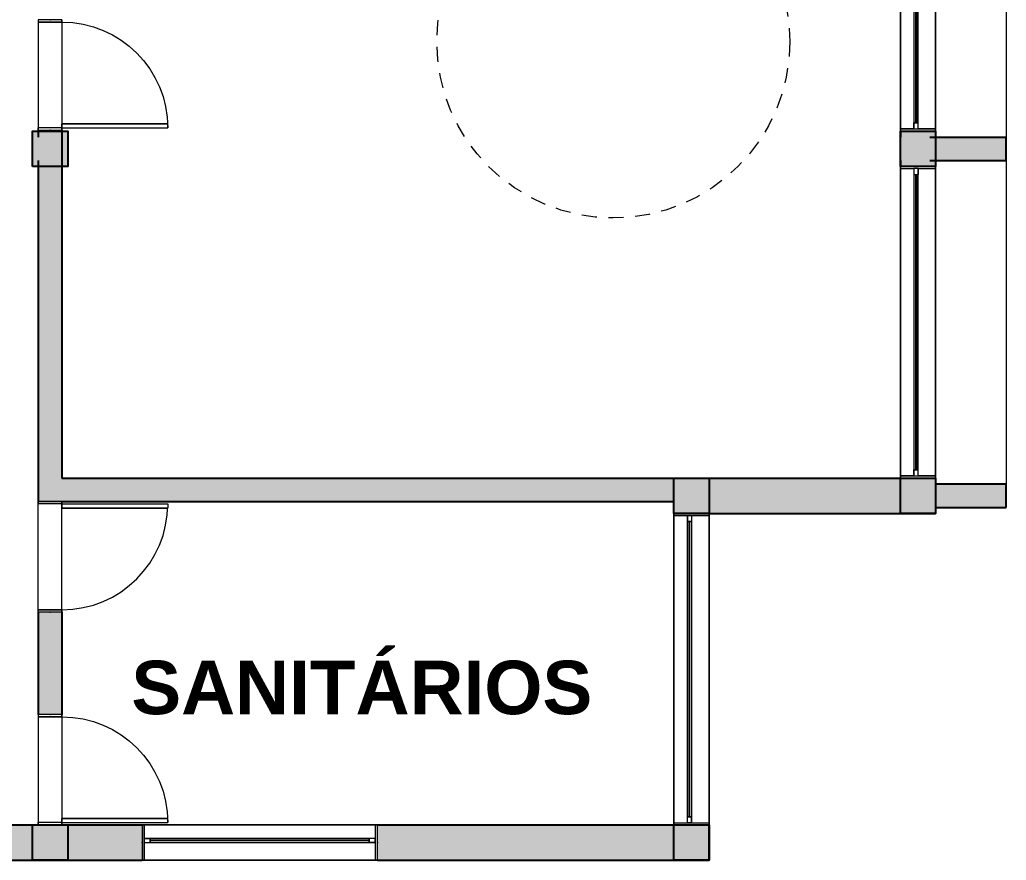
# Model space of a CAD drawing. Header units: metres. Extents: x 512 to 829, y -209 to 245.
# Drawn here: x 769.43 to 777.81, y -45.47 to -38.32 of the extents above; entities that cross this region are included whole.
import ezdxf

# ---------------------------------------------------------------- set-up
doc = ezdxf.new("R2010")
doc.units = ezdxf.units.M
doc.header["$LTSCALE"] = 0.508
doc.set_wipeout_variables(frame=1)
doc.header["$PDSIZE"] = -2
doc.linetypes.add('HIDDEN', pattern=[0.375, 0.25, -0.125])
for name, color, linetype, lineweight in [('COVID-DISTANCIAMENTO', 253, 'HIDDEN', 5), ('None', 7, 'Continuous', 5), ('NãoImprimir', 7, 'Continuous', 5), ('Peitoris', 2, 'Continuous', 5), ('Telhado-Princ', 7, 'Continuous', 5)]:
    doc.layers.add(name, color=color, linetype=linetype, lineweight=lineweight)
doc.styles.add('Arial (bold)', font='arialbd.ttf')

# ---------------------------------------------------------------- blocks, each defined once
blk = doc.blocks.new('Grupo-3295')
at = {"color": 7, "linetype": 'Continuous', "lineweight": 5}
for points in [[(-1.325, 0.15), (-1.30595, 0.15), (-1.30595, -0.15), (-1.325, -0.15)], [(1.30595, 0.15), (1.325, 0.15), (1.325, -0.15), (1.30595, -0.15)]]:
    blk.add_wipeout(points, dxfattribs=at).dxf.layer = 'None'
at = {"layer": 'None', "color": 7, "linetype": 'Continuous', "lineweight": 5}
for points in [[(-1.325, 0.15), (-1.30595, 0.15), (-1.30595, -0.15), (-1.325, -0.15)], [(1.30595, 0.15), (1.325, 0.15), (1.325, -0.15), (1.30595, -0.15)]]:
    blk.add_lwpolyline(points, close=True, dxfattribs=at)
blk = doc.blocks.new('Grupo-3296')
at = {"layer": 'None', "color": 7}
blk.add_blockref('Grupo-3295', (0, 0), dxfattribs=at)
at = {"layer": 'None', "color": 7, "linetype": 'Continuous', "lineweight": 5}
for p, q in [((-1.325, 0.15), (-1.30595, 0.15)), ((-1.30595, 0.15), (-1.30595, -0.15)), ((1.325, 0.15), (1.30595, 0.15)), ((1.30595, 0.15), (1.30595, -0.15)), ((-1.325, -0.15), (-1.30595, -0.15)), ((1.325, -0.15), (1.30595, -0.15))]:
    blk.add_line(p, q, dxfattribs=at)
blk = doc.blocks.new('Grupo-3297')
at = {"layer": 'None', "color": 7, "linetype": 'Continuous', "lineweight": 5}
for p, q in [((-1.30595, 0.034925), (-1.30595, 0)), ((1.30595, 0.034925), (1.30595, 0))]:
    blk.add_line(p, q, dxfattribs=at)
blk = doc.blocks.new('Grupo-3298')
at = {"color": 7, "linetype": 'Continuous', "lineweight": 5}
for points in [[(-1.30595, 0.034925), (-1.25515, 0.034925), (-1.25515, 0), (-1.30595, 0)], [(1.25515, 0.034925), (1.30595, 0.034925), (1.30595, 0), (1.25515, 0)]]:
    blk.add_wipeout(points, dxfattribs=at).dxf.layer = 'None'
at = {"layer": 'None', "color": 7, "linetype": 'Continuous', "lineweight": 5}
for points in [[(-1.30595, 0.034925), (-1.25515, 0.034925), (-1.25515, 0), (-1.30595, 0)], [(1.25515, 0.034925), (1.30595, 0.034925), (1.30595, 0), (1.25515, 0)]]:
    blk.add_lwpolyline(points, close=True, dxfattribs=at)
blk = doc.blocks.new('Grupo-3299')
at = {"layer": 'None', "color": 7}
blk.add_blockref('Grupo-3297', (0, 0), dxfattribs=at)
at = {"color": 7, "linetype": 'Continuous', "lineweight": 5}
blk.add_wipeout([(-1.25515, 0.034925), (1.25515, 0.034925), (1.25515, 0), (-1.25515, 0)], dxfattribs=at).dxf.layer = 'None'
at = {"layer": 'None', "color": 7, "linetype": 'Continuous', "lineweight": 5}
blk.add_lwpolyline([(-1.25515, 0.034925), (1.25515, 0.034925), (1.25515, 0), (-1.25515, 0)], close=True, dxfattribs=at)
at = {"layer": 'None', "color": 7}
blk.add_blockref('Grupo-3298', (0, 0), dxfattribs=at)
at = {"layer": 'None', "color": 7, "linetype": 'Continuous', "lineweight": 5}
for p, q in [((-1.30595, 0.034925), (-1.25515, 0.034925)), ((-1.30595, 0), (-1.25515, 0)), ((-1.25515, 0.034925), (-1.25515, 0)), ((1.30595, 0.034925), (1.25515, 0.034925)), ((1.25515, 0.034925), (1.25515, 0)), ((1.30595, 0), (1.25515, 0))]:
    blk.add_line(p, q, dxfattribs=at)
blk = doc.blocks.new('Grupo-3300')
at = {"color": 7, "linetype": 'Continuous', "lineweight": 9}
blk.add_wipeout([(-1.2551, 0.0181), (1.2551, 0.0181), (1.2551, 0.0168), (-1.2551, 0.0168)], dxfattribs=at).dxf.layer = 'None'
blk = doc.blocks.new('Grupo-3301')
at = {"layer": 'None', "color": 7}
blk.add_blockref('Grupo-3300', (0, 0), dxfattribs=at)
at = {"layer": 'None', "color": 7, "linetype": 'Continuous', "lineweight": 25}
for p, q in [((-1.2551, 0.0181), (1.2551, 0.0181)), ((-1.2551, 0.0168), (1.2551, 0.0168))]:
    blk.add_line(p, q, dxfattribs=at)
blk = doc.blocks.new('Grupo-3302')
at = {"layer": 'None', "color": 7, "linetype": 'Continuous', "lineweight": 20}
for p, q in [((1.325, 0.15), (-1.325, 0.15)), ((1.325, -0.15), (-1.325, -0.15))]:
    blk.add_line(p, q, dxfattribs=at)
blk = doc.blocks.new('Window (2D)-289')
at = {"color": 7, "linetype": 'Continuous', "lineweight": 5}
blk.add_wipeout([(-1.325, 0.15), (1.325, 0.15), (1.325, -0.15), (-1.325, -0.15)], dxfattribs=at).dxf.layer = 'None'
at = {"layer": 'None', "color": 7}
blk.add_blockref('Grupo-3296', (0, 0), dxfattribs=at)
at = {"layer": 'None', "color": 7, "linetype": 'Continuous', "lineweight": 5}
for p, q in [((-1.325, 0.15), (1.325, 0.15)), ((-1.325, -0.15), (1.325, -0.15))]:
    blk.add_line(p, q, dxfattribs=at)
at = {"layer": 'NãoImprimir', "linetype": 'Continuous'}
for p in [(-1.325, 0), (1.325, 0)]:
    blk.add_point(p, dxfattribs=at)
at = {"layer": 'Peitoris'}
blk.add_blockref('Grupo-3299', (0, 0), dxfattribs=at)
blk.add_blockref('Grupo-3301', (0, 0), dxfattribs=at)
at = {"layer": 'Telhado-Princ'}
blk.add_blockref('Grupo-3302', (0, 0), dxfattribs=at)
blk = doc.blocks.new('Grupo-3311')
at = {"color": 7, "linetype": 'Continuous', "lineweight": 5}
for points in [[(-1.325, 0.15), (-1.30595, 0.15), (-1.30595, -0.15), (-1.325, -0.15)], [(1.30595, 0.15), (1.325, 0.15), (1.325, -0.15), (1.30595, -0.15)]]:
    blk.add_wipeout(points, dxfattribs=at).dxf.layer = 'None'
at = {"layer": 'None', "color": 7, "linetype": 'Continuous', "lineweight": 5}
for points in [[(-1.325, 0.15), (-1.30595, 0.15), (-1.30595, -0.15), (-1.325, -0.15)], [(1.30595, 0.15), (1.325, 0.15), (1.325, -0.15), (1.30595, -0.15)]]:
    blk.add_lwpolyline(points, close=True, dxfattribs=at)
blk = doc.blocks.new('Grupo-3312')
at = {"layer": 'None', "color": 7}
blk.add_blockref('Grupo-3311', (0, 0), dxfattribs=at)
at = {"layer": 'None', "color": 7, "linetype": 'Continuous', "lineweight": 5}
for p, q in [((-1.325, 0.15), (-1.30595, 0.15)), ((-1.30595, 0.15), (-1.30595, -0.15)), ((1.325, 0.15), (1.30595, 0.15)), ((1.30595, 0.15), (1.30595, -0.15)), ((-1.325, -0.15), (-1.30595, -0.15)), ((1.325, -0.15), (1.30595, -0.15))]:
    blk.add_line(p, q, dxfattribs=at)
blk = doc.blocks.new('Grupo-3313')
at = {"layer": 'None', "color": 7, "linetype": 'Continuous', "lineweight": 5}
for p, q in [((-1.30595, 0.034925), (-1.30595, 0)), ((1.30595, 0.034925), (1.30595, 0))]:
    blk.add_line(p, q, dxfattribs=at)
blk = doc.blocks.new('Grupo-3314')
at = {"color": 7, "linetype": 'Continuous', "lineweight": 5}
for points in [[(-1.30595, 0.034925), (-1.25515, 0.034925), (-1.25515, 0), (-1.30595, 0)], [(1.25515, 0.034925), (1.30595, 0.034925), (1.30595, 0), (1.25515, 0)]]:
    blk.add_wipeout(points, dxfattribs=at).dxf.layer = 'None'
at = {"layer": 'None', "color": 7, "linetype": 'Continuous', "lineweight": 5}
for points in [[(-1.30595, 0.034925), (-1.25515, 0.034925), (-1.25515, 0), (-1.30595, 0)], [(1.25515, 0.034925), (1.30595, 0.034925), (1.30595, 0), (1.25515, 0)]]:
    blk.add_lwpolyline(points, close=True, dxfattribs=at)
blk = doc.blocks.new('Grupo-3315')
at = {"layer": 'None', "color": 7}
blk.add_blockref('Grupo-3313', (0, 0), dxfattribs=at)
at = {"color": 7, "linetype": 'Continuous', "lineweight": 5}
blk.add_wipeout([(-1.25515, 0.034925), (1.25515, 0.034925), (1.25515, 0), (-1.25515, 0)], dxfattribs=at).dxf.layer = 'None'
at = {"layer": 'None', "color": 7, "linetype": 'Continuous', "lineweight": 5}
blk.add_lwpolyline([(-1.25515, 0.034925), (1.25515, 0.034925), (1.25515, 0), (-1.25515, 0)], close=True, dxfattribs=at)
at = {"layer": 'None', "color": 7}
blk.add_blockref('Grupo-3314', (0, 0), dxfattribs=at)
at = {"layer": 'None', "color": 7, "linetype": 'Continuous', "lineweight": 5}
for p, q in [((-1.30595, 0.034925), (-1.25515, 0.034925)), ((-1.30595, 0), (-1.25515, 0)), ((-1.25515, 0.034925), (-1.25515, 0)), ((1.30595, 0.034925), (1.25515, 0.034925)), ((1.25515, 0.034925), (1.25515, 0)), ((1.30595, 0), (1.25515, 0))]:
    blk.add_line(p, q, dxfattribs=at)
blk = doc.blocks.new('Grupo-3316')
at = {"color": 7, "linetype": 'Continuous', "lineweight": 9}
blk.add_wipeout([(-1.2551, 0.0181), (1.2551, 0.0181), (1.2551, 0.0168), (-1.2551, 0.0168)], dxfattribs=at).dxf.layer = 'None'
blk = doc.blocks.new('Grupo-3317')
at = {"layer": 'None', "color": 7}
blk.add_blockref('Grupo-3316', (0, 0), dxfattribs=at)
at = {"layer": 'None', "color": 7, "linetype": 'Continuous', "lineweight": 25}
for p, q in [((-1.2551, 0.0181), (1.2551, 0.0181)), ((-1.2551, 0.0168), (1.2551, 0.0168))]:
    blk.add_line(p, q, dxfattribs=at)
blk = doc.blocks.new('Grupo-3318')
at = {"layer": 'None', "color": 7, "linetype": 'Continuous', "lineweight": 20}
for p, q in [((1.325, 0.15), (-1.325, 0.15)), ((1.325, -0.15), (-1.325, -0.15))]:
    blk.add_line(p, q, dxfattribs=at)
blk = doc.blocks.new('Window (2D)-291')
at = {"color": 7, "linetype": 'Continuous', "lineweight": 5}
blk.add_wipeout([(-1.325, 0.15), (1.325, 0.15), (1.325, -0.15), (-1.325, -0.15)], dxfattribs=at).dxf.layer = 'None'
at = {"layer": 'None', "color": 7}
blk.add_blockref('Grupo-3312', (0, 0), dxfattribs=at)
at = {"layer": 'None', "color": 7, "linetype": 'Continuous', "lineweight": 5}
for p, q in [((-1.325, 0.15), (1.325, 0.15)), ((-1.325, -0.15), (1.325, -0.15))]:
    blk.add_line(p, q, dxfattribs=at)
at = {"layer": 'NãoImprimir', "linetype": 'Continuous'}
for p in [(-1.325, 0), (1.325, 0)]:
    blk.add_point(p, dxfattribs=at)
at = {"layer": 'Peitoris'}
blk.add_blockref('Grupo-3315', (0, 0), dxfattribs=at)
blk.add_blockref('Grupo-3317', (0, 0), dxfattribs=at)
at = {"layer": 'Telhado-Princ'}
blk.add_blockref('Grupo-3318', (0, 0), dxfattribs=at)
blk = doc.blocks.new('Grupo-3319')
at = {"layer": 'None', "color": 7, "linetype": 'Continuous', "lineweight": 5}
for p, q in [((-0.47, 0.1), (-0.47, -0.1)), ((0.47, 0.1), (0.47, -0.1))]:
    blk.add_line(p, q, dxfattribs=at)
blk = doc.blocks.new('Grupo-3320')
at = {"color": 7, "linetype": 'Continuous', "lineweight": 5}
for points in [[(-0.47, 0.1), (-0.45, 0.1), (-0.45, -0.1), (-0.47, -0.1)], [(0.45, 0.1), (0.47, 0.1), (0.47, -0.1), (0.45, -0.1)]]:
    blk.add_wipeout(points, dxfattribs=at).dxf.layer = 'None'
at = {"layer": 'None', "color": 7, "linetype": 'Continuous', "lineweight": 5}
for points in [[(-0.47, 0.1), (-0.45, 0.1), (-0.45, -0.1), (-0.47, -0.1)], [(0.45, 0.1), (0.47, 0.1), (0.47, -0.1), (0.45, -0.1)]]:
    blk.add_lwpolyline(points, close=True, dxfattribs=at)
blk = doc.blocks.new('Grupo-3321')
at = {"layer": 'None', "color": 7}
blk.add_blockref('Grupo-3319', (0, 0), dxfattribs=at)
blk.add_blockref('Grupo-3320', (0, 0), dxfattribs=at)
at = {"layer": 'None', "color": 7, "linetype": 'Continuous', "lineweight": 5}
for p, q in [((-0.47, 0.1), (-0.45, 0.1)), ((-0.45, 0.1), (-0.45, -0.1)), ((0.47, 0.1), (0.45, 0.1)), ((0.45, 0.1), (0.45, -0.1)), ((-0.47, -0.1), (-0.45, -0.1)), ((0.47, -0.1), (0.45, -0.1))]:
    blk.add_line(p, q, dxfattribs=at)
blk = doc.blocks.new('Grupo-3322')
at = {"layer": 'None', "color": 7, "linetype": 'Continuous', "lineweight": 5}
blk.add_arc((-0.45, 0.1), 0.9, 0, 90, dxfattribs=at)
blk = doc.blocks.new('Grupo-3323')
at = {"color": 7, "linetype": 'Continuous', "lineweight": 5}
blk.add_wipeout([(-0.45, 0.1), (-0.45, 1), (-0.415, 1), (-0.415, 0.1)], dxfattribs=at).dxf.layer = 'None'
at = {"layer": 'None', "color": 7, "linetype": 'Continuous', "lineweight": 5}
blk.add_lwpolyline([(-0.45, 0.1), (-0.45, 1), (-0.415, 1), (-0.415, 0.1)], close=True, dxfattribs=at)
blk = doc.blocks.new('Grupo-3324')
at = {"layer": 'None', "color": 7}
blk.add_blockref('Grupo-3323', (0, 0), dxfattribs=at)
at = {"layer": 'None', "color": 7, "linetype": 'Continuous', "lineweight": 5}
for p, q in [((-0.45, 0.1), (-0.45, 1)), ((-0.45, 1), (-0.415, 1)), ((-0.415, 0.1), (-0.415, 1)), ((-0.45, 0.1), (-0.415, 0.1))]:
    blk.add_line(p, q, dxfattribs=at)
blk = doc.blocks.new('Grupo-3325')
at = {"layer": 'Peitoris', "color": 7}
blk.add_blockref('Grupo-3324', (0, 0), dxfattribs=at)
blk = doc.blocks.new('Grupo-3326')
at = {"layer": 'None', "color": 7, "linetype": 'Continuous', "lineweight": 5}
for p, q in [((0.47, 0.1), (-0.47, 0.1)), ((0.47, -0.1), (-0.47, -0.1))]:
    blk.add_line(p, q, dxfattribs=at)
blk = doc.blocks.new('Door (2D)-113')
at = {"layer": 'None', "color": 7}
blk.add_blockref('Grupo-3321', (0, 0), dxfattribs=at)
at = {"layer": 'NãoImprimir', "color": 7, "linetype": 'Continuous', "lineweight": 5}
for p in [(-0.47, 0), (0.47, 0)]:
    blk.add_point(p, dxfattribs=at)
at = {"layer": 'Peitoris', "color": 7}
blk.add_blockref('Grupo-3322', (0, 0), dxfattribs=at)
at = {"layer": 'None', "color": 7}
blk.add_blockref('Grupo-3325', (0, 0), dxfattribs=at)
at = {"layer": 'Telhado-Princ', "color": 7}
blk.add_blockref('Grupo-3326', (0, 0), dxfattribs=at)
blk = doc.blocks.new('Grupo-3335')
at = {"layer": 'None', "color": 7, "linetype": 'Continuous', "lineweight": 5}
for p, q in [((-0.47, 0.1), (-0.47, -0.1)), ((0.47, 0.1), (0.47, -0.1))]:
    blk.add_line(p, q, dxfattribs=at)
blk = doc.blocks.new('Grupo-3336')
at = {"color": 7, "linetype": 'Continuous', "lineweight": 5}
for points in [[(-0.47, 0.1), (-0.45, 0.1), (-0.45, -0.1), (-0.47, -0.1)], [(0.45, 0.1), (0.47, 0.1), (0.47, -0.1), (0.45, -0.1)]]:
    blk.add_wipeout(points, dxfattribs=at).dxf.layer = 'None'
at = {"layer": 'None', "color": 7, "linetype": 'Continuous', "lineweight": 5}
for points in [[(-0.47, 0.1), (-0.45, 0.1), (-0.45, -0.1), (-0.47, -0.1)], [(0.45, 0.1), (0.47, 0.1), (0.47, -0.1), (0.45, -0.1)]]:
    blk.add_lwpolyline(points, close=True, dxfattribs=at)
blk = doc.blocks.new('Grupo-3337')
at = {"layer": 'None', "color": 7}
blk.add_blockref('Grupo-3335', (0, 0), dxfattribs=at)
blk.add_blockref('Grupo-3336', (0, 0), dxfattribs=at)
at = {"layer": 'None', "color": 7, "linetype": 'Continuous', "lineweight": 5}
for p, q in [((-0.47, 0.1), (-0.45, 0.1)), ((-0.45, 0.1), (-0.45, -0.1)), ((0.47, 0.1), (0.45, 0.1)), ((0.45, 0.1), (0.45, -0.1)), ((-0.47, -0.1), (-0.45, -0.1)), ((0.47, -0.1), (0.45, -0.1))]:
    blk.add_line(p, q, dxfattribs=at)
blk = doc.blocks.new('Grupo-3338')
at = {"layer": 'None', "color": 7, "linetype": 'Continuous', "lineweight": 5}
blk.add_arc((-0.45, 0.1), 0.9, 0, 90, dxfattribs=at)
blk = doc.blocks.new('Grupo-3339')
at = {"color": 7, "linetype": 'Continuous', "lineweight": 5}
blk.add_wipeout([(-0.45, 0.1), (-0.45, 1), (-0.415, 1), (-0.415, 0.1)], dxfattribs=at).dxf.layer = 'None'
at = {"layer": 'None', "color": 7, "linetype": 'Continuous', "lineweight": 5}
blk.add_lwpolyline([(-0.45, 0.1), (-0.45, 1), (-0.415, 1), (-0.415, 0.1)], close=True, dxfattribs=at)
blk = doc.blocks.new('Grupo-3340')
at = {"layer": 'None', "color": 7}
blk.add_blockref('Grupo-3339', (0, 0), dxfattribs=at)
at = {"layer": 'None', "color": 7, "linetype": 'Continuous', "lineweight": 5}
for p, q in [((-0.45, 0.1), (-0.45, 1)), ((-0.45, 1), (-0.415, 1)), ((-0.415, 0.1), (-0.415, 1)), ((-0.45, 0.1), (-0.415, 0.1))]:
    blk.add_line(p, q, dxfattribs=at)
blk = doc.blocks.new('Grupo-3341')
at = {"layer": 'Peitoris', "color": 7}
blk.add_blockref('Grupo-3340', (0, 0), dxfattribs=at)
blk = doc.blocks.new('Grupo-3342')
at = {"layer": 'None', "color": 7, "linetype": 'Continuous', "lineweight": 5}
for p, q in [((0.47, 0.1), (-0.47, 0.1)), ((0.47, -0.1), (-0.47, -0.1))]:
    blk.add_line(p, q, dxfattribs=at)
blk = doc.blocks.new('Door (2D)-115')
at = {"layer": 'None', "color": 7}
blk.add_blockref('Grupo-3337', (0, 0), dxfattribs=at)
at = {"layer": 'NãoImprimir', "color": 7, "linetype": 'Continuous', "lineweight": 5}
for p in [(-0.47, 0), (0.47, 0)]:
    blk.add_point(p, dxfattribs=at)
at = {"layer": 'Peitoris', "color": 7}
blk.add_blockref('Grupo-3338', (0, 0), dxfattribs=at)
at = {"layer": 'None', "color": 7}
blk.add_blockref('Grupo-3341', (0, 0), dxfattribs=at)
at = {"layer": 'Telhado-Princ', "color": 7}
blk.add_blockref('Grupo-3342', (0, 0), dxfattribs=at)
blk = doc.blocks.new('Grupo-3343')
at = {"layer": 'None', "color": 7, "linetype": 'Continuous', "lineweight": 5}
for p, q in [((-0.47, 0.1), (-0.47, -0.1)), ((0.47, 0.1), (0.47, -0.1))]:
    blk.add_line(p, q, dxfattribs=at)
blk = doc.blocks.new('Grupo-3344')
at = {"color": 7, "linetype": 'Continuous', "lineweight": 5}
for points in [[(-0.47, 0.1), (-0.45, 0.1), (-0.45, -0.1), (-0.47, -0.1)], [(0.45, 0.1), (0.47, 0.1), (0.47, -0.1), (0.45, -0.1)]]:
    blk.add_wipeout(points, dxfattribs=at).dxf.layer = 'None'
at = {"layer": 'None', "color": 7, "linetype": 'Continuous', "lineweight": 5}
for points in [[(-0.47, 0.1), (-0.45, 0.1), (-0.45, -0.1), (-0.47, -0.1)], [(0.45, 0.1), (0.47, 0.1), (0.47, -0.1), (0.45, -0.1)]]:
    blk.add_lwpolyline(points, close=True, dxfattribs=at)
blk = doc.blocks.new('Grupo-3345')
at = {"layer": 'None', "color": 7}
blk.add_blockref('Grupo-3343', (0, 0), dxfattribs=at)
blk.add_blockref('Grupo-3344', (0, 0), dxfattribs=at)
at = {"layer": 'None', "color": 7, "linetype": 'Continuous', "lineweight": 5}
for p, q in [((-0.47, 0.1), (-0.45, 0.1)), ((-0.45, 0.1), (-0.45, -0.1)), ((0.47, 0.1), (0.45, 0.1)), ((0.45, 0.1), (0.45, -0.1)), ((-0.47, -0.1), (-0.45, -0.1)), ((0.47, -0.1), (0.45, -0.1))]:
    blk.add_line(p, q, dxfattribs=at)
blk = doc.blocks.new('Grupo-3346')
at = {"layer": 'None', "color": 7, "linetype": 'Continuous', "lineweight": 5}
blk.add_arc((-0.45, 0.1), 0.9, 0, 90, dxfattribs=at)
blk = doc.blocks.new('Grupo-3347')
at = {"color": 7, "linetype": 'Continuous', "lineweight": 5}
blk.add_wipeout([(-0.45, 0.1), (-0.45, 1), (-0.415, 1), (-0.415, 0.1)], dxfattribs=at).dxf.layer = 'None'
at = {"layer": 'None', "color": 7, "linetype": 'Continuous', "lineweight": 5}
blk.add_lwpolyline([(-0.45, 0.1), (-0.45, 1), (-0.415, 1), (-0.415, 0.1)], close=True, dxfattribs=at)
blk = doc.blocks.new('Grupo-3348')
at = {"layer": 'None', "color": 7}
blk.add_blockref('Grupo-3347', (0, 0), dxfattribs=at)
at = {"layer": 'None', "color": 7, "linetype": 'Continuous', "lineweight": 5}
for p, q in [((-0.45, 0.1), (-0.45, 1)), ((-0.45, 1), (-0.415, 1)), ((-0.415, 0.1), (-0.415, 1)), ((-0.45, 0.1), (-0.415, 0.1))]:
    blk.add_line(p, q, dxfattribs=at)
blk = doc.blocks.new('Grupo-3349')
at = {"layer": 'Peitoris', "color": 7}
blk.add_blockref('Grupo-3348', (0, 0), dxfattribs=at)
blk = doc.blocks.new('Grupo-3350')
at = {"layer": 'None', "color": 7, "linetype": 'Continuous', "lineweight": 5}
for p, q in [((0.47, 0.1), (-0.47, 0.1)), ((0.47, -0.1), (-0.47, -0.1))]:
    blk.add_line(p, q, dxfattribs=at)
blk = doc.blocks.new('Door (2D)-116')
at = {"layer": 'None', "color": 7}
blk.add_blockref('Grupo-3345', (0, 0), dxfattribs=at)
at = {"layer": 'NãoImprimir', "color": 7, "linetype": 'Continuous', "lineweight": 5}
for p in [(-0.47, 0), (0.47, 0)]:
    blk.add_point(p, dxfattribs=at)
at = {"layer": 'Peitoris', "color": 7}
blk.add_blockref('Grupo-3346', (0, 0), dxfattribs=at)
at = {"layer": 'None', "color": 7}
blk.add_blockref('Grupo-3349', (0, 0), dxfattribs=at)
at = {"layer": 'Telhado-Princ', "color": 7}
blk.add_blockref('Grupo-3350', (0, 0), dxfattribs=at)
blk = doc.blocks.new('Grupo-3351')
at = {"color": 7, "linetype": 'Continuous', "lineweight": 5}
for points in [[(-1, 0.15), (-0.98095, 0.15), (-0.98095, -0.15), (-1, -0.15)], [(0.98095, 0.15), (1, 0.15), (1, -0.15), (0.98095, -0.15)]]:
    blk.add_wipeout(points, dxfattribs=at).dxf.layer = 'None'
at = {"layer": 'None', "color": 7, "linetype": 'Continuous', "lineweight": 5}
for points in [[(-1, 0.15), (-0.98095, 0.15), (-0.98095, -0.15), (-1, -0.15)], [(0.98095, 0.15), (1, 0.15), (1, -0.15), (0.98095, -0.15)]]:
    blk.add_lwpolyline(points, close=True, dxfattribs=at)
blk = doc.blocks.new('Grupo-3352')
at = {"layer": 'None', "color": 7}
blk.add_blockref('Grupo-3351', (0, 0), dxfattribs=at)
at = {"layer": 'None', "color": 7, "linetype": 'Continuous', "lineweight": 5}
for p, q in [((-1, 0.15), (-0.98095, 0.15)), ((-0.98095, 0.15), (-0.98095, -0.15)), ((1, 0.15), (0.98095, 0.15)), ((0.98095, 0.15), (0.98095, -0.15)), ((-1, -0.15), (-0.98095, -0.15)), ((1, -0.15), (0.98095, -0.15))]:
    blk.add_line(p, q, dxfattribs=at)
blk = doc.blocks.new('Grupo-3353')
at = {"layer": 'None', "color": 7, "linetype": 'Continuous', "lineweight": 5}
for p, q in [((-0.98095, 0.034925), (-0.98095, 0)), ((0.98095, 0.034925), (0.98095, 0))]:
    blk.add_line(p, q, dxfattribs=at)
blk = doc.blocks.new('Grupo-3354')
at = {"color": 7, "linetype": 'Continuous', "lineweight": 5}
for points in [[(-0.98095, 0.034925), (-0.93015, 0.034925), (-0.93015, 0), (-0.98095, 0)], [(0.93015, 0.034925), (0.98095, 0.034925), (0.98095, 0), (0.93015, 0)]]:
    blk.add_wipeout(points, dxfattribs=at).dxf.layer = 'None'
at = {"layer": 'None', "color": 7, "linetype": 'Continuous', "lineweight": 5}
for points in [[(-0.98095, 0.034925), (-0.93015, 0.034925), (-0.93015, 0), (-0.98095, 0)], [(0.93015, 0.034925), (0.98095, 0.034925), (0.98095, 0), (0.93015, 0)]]:
    blk.add_lwpolyline(points, close=True, dxfattribs=at)
blk = doc.blocks.new('Grupo-3355')
at = {"layer": 'None', "color": 7}
blk.add_blockref('Grupo-3353', (0, 0), dxfattribs=at)
at = {"color": 7, "linetype": 'Continuous', "lineweight": 5}
blk.add_wipeout([(-0.93015, 0.034925), (0.93015, 0.034925), (0.93015, 0), (-0.93015, 0)], dxfattribs=at).dxf.layer = 'None'
at = {"layer": 'None', "color": 7, "linetype": 'Continuous', "lineweight": 5}
blk.add_lwpolyline([(-0.93015, 0.034925), (0.93015, 0.034925), (0.93015, 0), (-0.93015, 0)], close=True, dxfattribs=at)
at = {"layer": 'None', "color": 7}
blk.add_blockref('Grupo-3354', (0, 0), dxfattribs=at)
at = {"layer": 'None', "color": 7, "linetype": 'Continuous', "lineweight": 5}
for p, q in [((-0.98095, 0.034925), (-0.93015, 0.034925)), ((-0.98095, 0), (-0.93015, 0)), ((-0.93015, 0.034925), (-0.93015, 0)), ((0.98095, 0.034925), (0.93015, 0.034925)), ((0.93015, 0.034925), (0.93015, 0)), ((0.98095, 0), (0.93015, 0))]:
    blk.add_line(p, q, dxfattribs=at)
blk = doc.blocks.new('Grupo-3356')
at = {"color": 7, "linetype": 'Continuous', "lineweight": 9}
blk.add_wipeout([(-0.9302, 0.0181), (0.9302, 0.0181), (0.9302, 0.0168), (-0.9302, 0.0168)], dxfattribs=at).dxf.layer = 'None'
blk = doc.blocks.new('Grupo-3357')
at = {"layer": 'None', "color": 7}
blk.add_blockref('Grupo-3356', (0, 0), dxfattribs=at)
at = {"layer": 'None', "color": 7, "linetype": 'Continuous', "lineweight": 25}
for p, q in [((-0.9302, 0.0181), (0.9302, 0.0181)), ((-0.9302, 0.0168), (0.9302, 0.0168))]:
    blk.add_line(p, q, dxfattribs=at)
blk = doc.blocks.new('Grupo-3358')
at = {"layer": 'None', "color": 7, "linetype": 'Continuous', "lineweight": 20}
for p, q in [((1, 0.15), (-1, 0.15)), ((1, -0.15), (-1, -0.15))]:
    blk.add_line(p, q, dxfattribs=at)
blk = doc.blocks.new('Window (2D)-292')
at = {"color": 7, "linetype": 'Continuous', "lineweight": 5}
blk.add_wipeout([(-1, 0.15), (1, 0.15), (1, -0.15), (-1, -0.15)], dxfattribs=at).dxf.layer = 'None'
at = {"layer": 'None', "color": 7}
blk.add_blockref('Grupo-3352', (0, 0), dxfattribs=at)
at = {"layer": 'None', "color": 7, "linetype": 'Continuous', "lineweight": 5}
for p, q in [((-1, 0.15), (1, 0.15)), ((-1, -0.15), (1, -0.15))]:
    blk.add_line(p, q, dxfattribs=at)
at = {"layer": 'NãoImprimir', "linetype": 'Continuous'}
for p in [(-1, 0), (1, 0)]:
    blk.add_point(p, dxfattribs=at)
at = {"layer": 'Peitoris'}
blk.add_blockref('Grupo-3355', (0, 0), dxfattribs=at)
blk.add_blockref('Grupo-3357', (0, 0), dxfattribs=at)
at = {"layer": 'Telhado-Princ'}
blk.add_blockref('Grupo-3358', (0, 0), dxfattribs=at)
blk = doc.blocks.new('Grupo-3359')
at = {"color": 7, "linetype": 'Continuous', "lineweight": 5}
for points in [[(-1.325, 0.15), (-1.30595, 0.15), (-1.30595, -0.15), (-1.325, -0.15)], [(1.30595, 0.15), (1.325, 0.15), (1.325, -0.15), (1.30595, -0.15)]]:
    blk.add_wipeout(points, dxfattribs=at).dxf.layer = 'None'
at = {"layer": 'None', "color": 7, "linetype": 'Continuous', "lineweight": 5}
for points in [[(-1.325, 0.15), (-1.30595, 0.15), (-1.30595, -0.15), (-1.325, -0.15)], [(1.30595, 0.15), (1.325, 0.15), (1.325, -0.15), (1.30595, -0.15)]]:
    blk.add_lwpolyline(points, close=True, dxfattribs=at)
blk = doc.blocks.new('Grupo-3360')
at = {"layer": 'None', "color": 7}
blk.add_blockref('Grupo-3359', (0, 0), dxfattribs=at)
at = {"layer": 'None', "color": 7, "linetype": 'Continuous', "lineweight": 5}
for p, q in [((-1.325, 0.15), (-1.30595, 0.15)), ((-1.30595, 0.15), (-1.30595, -0.15)), ((1.325, 0.15), (1.30595, 0.15)), ((1.30595, 0.15), (1.30595, -0.15)), ((-1.325, -0.15), (-1.30595, -0.15)), ((1.325, -0.15), (1.30595, -0.15))]:
    blk.add_line(p, q, dxfattribs=at)
blk = doc.blocks.new('Grupo-3361')
at = {"layer": 'None', "color": 7, "linetype": 'Continuous', "lineweight": 5}
for p, q in [((-1.30595, 0.034925), (-1.30595, 0)), ((1.30595, 0.034925), (1.30595, 0))]:
    blk.add_line(p, q, dxfattribs=at)
blk = doc.blocks.new('Grupo-3362')
at = {"color": 7, "linetype": 'Continuous', "lineweight": 5}
for points in [[(-1.30595, 0.034925), (-1.25515, 0.034925), (-1.25515, 0), (-1.30595, 0)], [(1.25515, 0.034925), (1.30595, 0.034925), (1.30595, 0), (1.25515, 0)]]:
    blk.add_wipeout(points, dxfattribs=at).dxf.layer = 'None'
at = {"layer": 'None', "color": 7, "linetype": 'Continuous', "lineweight": 5}
for points in [[(-1.30595, 0.034925), (-1.25515, 0.034925), (-1.25515, 0), (-1.30595, 0)], [(1.25515, 0.034925), (1.30595, 0.034925), (1.30595, 0), (1.25515, 0)]]:
    blk.add_lwpolyline(points, close=True, dxfattribs=at)
blk = doc.blocks.new('Grupo-3363')
at = {"layer": 'None', "color": 7}
blk.add_blockref('Grupo-3361', (0, 0), dxfattribs=at)
at = {"color": 7, "linetype": 'Continuous', "lineweight": 5}
blk.add_wipeout([(-1.25515, 0.034925), (1.25515, 0.034925), (1.25515, 0), (-1.25515, 0)], dxfattribs=at).dxf.layer = 'None'
at = {"layer": 'None', "color": 7, "linetype": 'Continuous', "lineweight": 5}
blk.add_lwpolyline([(-1.25515, 0.034925), (1.25515, 0.034925), (1.25515, 0), (-1.25515, 0)], close=True, dxfattribs=at)
at = {"layer": 'None', "color": 7}
blk.add_blockref('Grupo-3362', (0, 0), dxfattribs=at)
at = {"layer": 'None', "color": 7, "linetype": 'Continuous', "lineweight": 5}
for p, q in [((-1.30595, 0.034925), (-1.25515, 0.034925)), ((-1.30595, 0), (-1.25515, 0)), ((-1.25515, 0.034925), (-1.25515, 0)), ((1.30595, 0.034925), (1.25515, 0.034925)), ((1.25515, 0.034925), (1.25515, 0)), ((1.30595, 0), (1.25515, 0))]:
    blk.add_line(p, q, dxfattribs=at)
blk = doc.blocks.new('Grupo-3364')
at = {"color": 7, "linetype": 'Continuous', "lineweight": 9}
blk.add_wipeout([(-1.2551, 0.0181), (1.2551, 0.0181), (1.2551, 0.0168), (-1.2551, 0.0168)], dxfattribs=at).dxf.layer = 'None'
blk = doc.blocks.new('Grupo-3365')
at = {"layer": 'None', "color": 7}
blk.add_blockref('Grupo-3364', (0, 0), dxfattribs=at)
at = {"layer": 'None', "color": 7, "linetype": 'Continuous', "lineweight": 25}
for p, q in [((-1.2551, 0.0181), (1.2551, 0.0181)), ((-1.2551, 0.0168), (1.2551, 0.0168))]:
    blk.add_line(p, q, dxfattribs=at)
blk = doc.blocks.new('Grupo-3366')
at = {"layer": 'None', "color": 7, "linetype": 'Continuous', "lineweight": 20}
for p, q in [((1.325, 0.15), (-1.325, 0.15)), ((1.325, -0.15), (-1.325, -0.15))]:
    blk.add_line(p, q, dxfattribs=at)
blk = doc.blocks.new('Window (2D)-293')
at = {"color": 7, "linetype": 'Continuous', "lineweight": 5}
blk.add_wipeout([(-1.325, 0.15), (1.325, 0.15), (1.325, -0.15), (-1.325, -0.15)], dxfattribs=at).dxf.layer = 'None'
at = {"layer": 'None', "color": 7}
blk.add_blockref('Grupo-3360', (0, 0), dxfattribs=at)
at = {"layer": 'None', "color": 7, "linetype": 'Continuous', "lineweight": 5}
for p, q in [((-1.325, 0.15), (1.325, 0.15)), ((-1.325, -0.15), (1.325, -0.15))]:
    blk.add_line(p, q, dxfattribs=at)
at = {"layer": 'NãoImprimir', "linetype": 'Continuous'}
for p in [(-1.325, 0), (1.325, 0)]:
    blk.add_point(p, dxfattribs=at)
at = {"layer": 'Peitoris'}
blk.add_blockref('Grupo-3363', (0, 0), dxfattribs=at)
blk.add_blockref('Grupo-3365', (0, 0), dxfattribs=at)
at = {"layer": 'Telhado-Princ'}
blk.add_blockref('Grupo-3366', (0, 0), dxfattribs=at)
blk = doc.blocks.new('Grupo-3371')
at = {"layer": 'None', "linetype": 'Continuous', "lineweight": 0}
for points in [[(53.45, 59.07), (53.45, 59.37), (53.75, 59.37), (53.75, 59.07)], [(60.825, 59.07), (60.825, 59.37), (61.125, 59.37), (61.125, 59.07)]]:
    blk.add_hatch(color=255, dxfattribs=at).paths.add_polyline_path(points)
at = {"layer": 'None', "color": 7, "linetype": 'Continuous', "lineweight": 25}
for points in [[(53.45, 59.07), (53.45, 59.37), (53.75, 59.37), (53.75, 59.07)], [(60.825, 59.07), (60.825, 59.37), (61.125, 59.37), (61.125, 59.07)]]:
    blk.add_lwpolyline(points, close=True, dxfattribs=at)
blk = doc.blocks.new('Grupo-3372')
at = {"layer": 'None', "linetype": 'Continuous', "lineweight": 0}
for points in [[(53.45, 53.17), (53.45, 53.47), (53.75, 53.47), (53.75, 53.17)], [(58.9, 53.17), (58.9, 53.47), (59.2, 53.47), (59.2, 53.17)]]:
    blk.add_hatch(color=255, dxfattribs=at).paths.add_polyline_path(points)
at = {"layer": 'None', "color": 7, "linetype": 'Continuous', "lineweight": 25}
for points in [[(53.45, 53.17), (53.45, 53.47), (53.75, 53.47), (53.75, 53.17)], [(58.9, 53.17), (58.9, 53.47), (59.2, 53.47), (59.2, 53.17)]]:
    blk.add_lwpolyline(points, close=True, dxfattribs=at)
blk = doc.blocks.new('Grupo-3373')
at = {"layer": 'None', "linetype": 'Continuous', "lineweight": 0}
for points in [[(58.9, 56.12), (58.9, 56.42), (59.2, 56.42), (59.2, 56.12)], [(60.825, 56.12), (60.825, 56.42), (61.125, 56.42), (61.125, 56.12)]]:
    blk.add_hatch(color=255, dxfattribs=at).paths.add_polyline_path(points)
at = {"layer": 'None', "color": 7, "linetype": 'Continuous', "lineweight": 25}
for points in [[(58.9, 56.12), (58.9, 56.42), (59.2, 56.42), (59.2, 56.12)], [(60.825, 56.12), (60.825, 56.42), (61.125, 56.42), (61.125, 56.12)]]:
    blk.add_lwpolyline(points, close=True, dxfattribs=at)

msp = doc.modelspace()

# ---------------------------------------------------------------- linework, layer by layer
at = {"layer": 'COVID-DISTANCIAMENTO'}
msp.add_circle((774.4693, -38.5053), 1.5, dxfattribs=at)
at = {"layer": 'None', "color": 7, "linetype": 'Continuous', "lineweight": 5}
for p, q in [((777.8085, -36.5668), (777.8085, -39.3168)), ((777.8085, -39.5168), (777.8085, -42.2668))]:
    msp.add_line(p, q, dxfattribs=at)
at = {"layer": 'None', "color": 7, "linetype": 'Continuous', "lineweight": 25}
for p, q in [((769.5835, -39.2593), (769.5835, -39.3168)), ((769.7835, -39.2593), (769.7835, -42.2168)), ((776.9085, -39.2668), (776.9085, -39.3168)), ((777.2085, -39.2668), (777.2085, -39.3168)), ((777.1585, -39.3168), (777.8085, -39.3168)), ((777.8085, -39.5168), (777.8085, -39.3168)), ((769.5835, -39.5168), (769.5835, -42.4168)), ((776.9085, -39.5168), (776.9085, -39.5668)), ((777.1585, -39.5168), (777.8085, -39.5168)), ((777.2085, -39.5168), (777.2085, -39.5668)), ((769.7835, -42.2168), (774.9835, -42.2168)), ((774.9835, -42.2168), (776.9085, -42.2168)), ((777.2085, -42.2168), (777.2085, -42.5168)), ((777.2085, -42.2668), (777.8085, -42.2668)), ((777.8085, -42.4668), (777.8085, -42.2668)), ((769.7835, -42.4168), (774.9835, -42.4168)), ((774.9835, -42.5168), (774.9835, -42.4168)), ((777.2085, -42.4668), (777.8085, -42.4668)), ((775.2835, -42.5168), (777.2085, -42.5168)), ((769.5835, -43.3568), (769.5835, -44.2268)), ((769.7835, -43.3568), (769.7835, -44.2268)), ((772.4645, -45.1668), (774.9835, -45.1668)), ((775.2835, -45.4668), (775.2835, -45.1668)), ((762.0135, -45.4668), (770.4645, -45.4668)), ((772.4645, -45.4668), (775.2835, -45.4668))]:
    msp.add_line(p, q, dxfattribs=at)
at = {"layer": 'None', "color": 250, "linetype": 'Continuous'}
for points in [[(769.5835, -39.2593), (769.7835, -39.2593), (769.5835, -42.4168), (769.7835, -42.4168)], [(777.1585, -39.5168), (777.1585, -39.3168), (777.8085, -39.5168), (777.8085, -39.3168)], [(769.7835, -42.4168), (769.7835, -42.2168), (774.9835, -42.4168), (774.9835, -42.2168)], [(775.2835, -42.5168), (774.9835, -42.2168), (777.2085, -42.5168), (776.9085, -42.2168)], [(777.2085, -42.4668), (777.2085, -42.2668), (777.8085, -42.4668), (777.8085, -42.2668)], [(769.5835, -43.3568), (769.7835, -43.3568), (769.5835, -44.2268), (769.7835, -44.2268)], [(769.5835, -45.1668), (769.7835, -45.1668), (769.5835, -45.1668), (769.7835, -45.1668)], [(772.4645, -45.4668), (772.4645, -45.1668), (775.2835, -45.4668), (774.9835, -45.1668)]]:
    msp.add_solid(points, dxfattribs=at)
at = {"layer": 'None', "color": 254, "linetype": 'Continuous'}
for points in [[(776.9085, -39.2668), (777.2085, -39.2668), (776.9085, -39.5668), (777.2085, -39.5668)], [(774.9835, -42.5168), (775.2835, -42.5168), (774.9835, -42.2168)], [(776.9085, -42.2168), (777.2085, -42.2168), (776.9085, -42.2168), (777.2085, -42.5168)], [(775.2835, -45.4668), (774.9835, -45.1668), (775.2835, -45.1668), (774.9835, -45.1668)]]:
    msp.add_solid(points, dxfattribs=at)

# ---------------------------------------------------------------- next in the draw order: block references
at = {"layer": 'None', "color": 7, "xscale": -1}
for name, p, rotation in [('Window (2D)-289', (777.0585, -37.9418), 90), ('Door (2D)-113', (769.6835, -38.7893), 270), ('Window (2D)-291', (777.0585, -40.8918), 90), ('Door (2D)-116', (769.6835, -44.6968), 270)]:
    msp.add_blockref(name, p, dxfattribs=dict(at, rotation=rotation))
at = {"layer": 'None', "color": 7}
for name, p, rotation in [('Door (2D)-115', (769.6835, -42.8868), 270), ('Window (2D)-293', (775.1335, -43.8418), 90)]:
    msp.add_blockref(name, p, dxfattribs=dict(at, rotation=rotation))

# ---------------------------------------------------------------- next in the draw order: linework, layer by layer
at = {"layer": 'None', "color": 7, "linetype": 'Continuous', "lineweight": 25}
for p, q in [((762.3135, -45.1668), (769.5835, -45.1668)), ((769.7835, -45.1668), (770.4645, -45.1668))]:
    msp.add_line(p, q, dxfattribs=at)
at = {"layer": 'None', "color": 250, "linetype": 'Continuous'}
msp.add_solid([(762.0135, -45.4668), (762.3135, -45.1668), (770.4645, -45.4668), (770.4645, -45.1668)], dxfattribs=at)

# ---------------------------------------------------------------- next in the draw order: block references
at = {"layer": 'None', "color": 7}
for name in ['Grupo-3371', 'Grupo-3373']:
    msp.add_blockref(name, (716.0835, -98.6368), dxfattribs=at)

# ---------------------------------------------------------------- next in the draw order: texts
at = {"layer": 'None', "color": 7, "insert": (772.3322, -43.77), "char_height": 0.45475, "attachment_point": 2, "line_spacing_factor": 0.992596, "style": 'Arial (bold)'}
msp.add_mtext('SANITÁRIOS', dxfattribs=at)

# ---------------------------------------------------------------- next in the draw order: block references
at = {"layer": 'None', "color": 7, "xscale": -1}
msp.add_blockref('Window (2D)-292', (771.4645, -45.3168), dxfattribs=at)

# ---------------------------------------------------------------- next in the draw order: block references
at = {"layer": 'None', "color": 7}
msp.add_blockref('Grupo-3372', (716.0835, -98.6368), dxfattribs=at)

doc.saveas('drawing.dxf')
